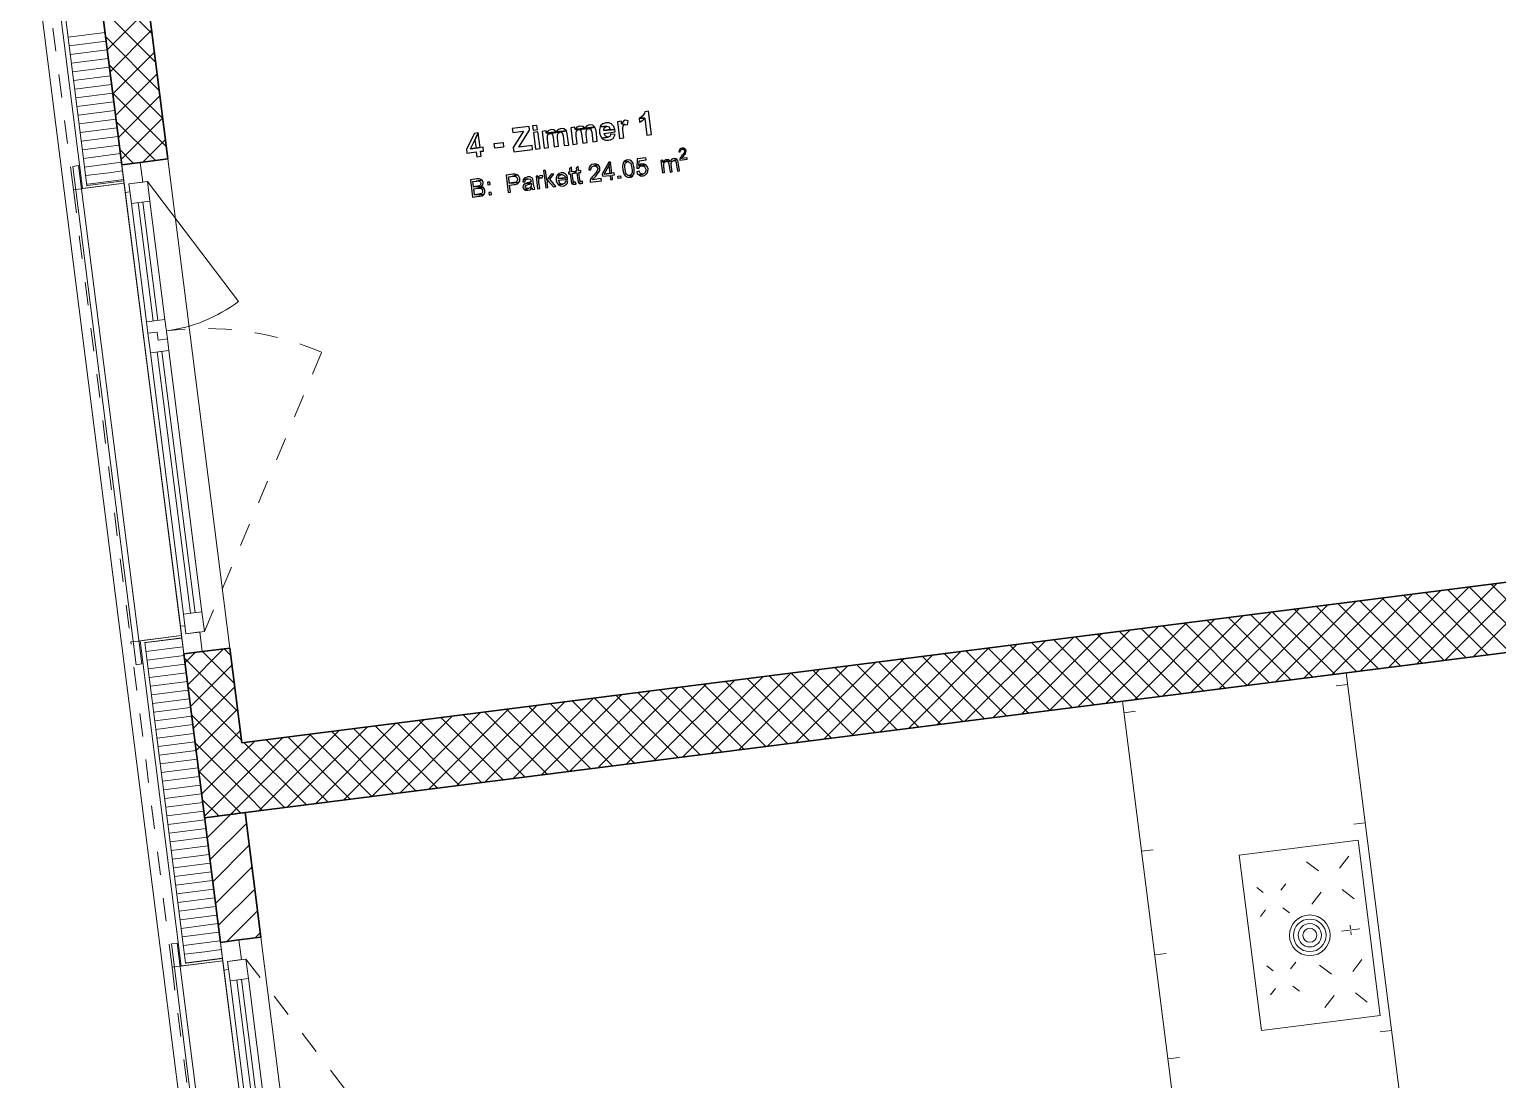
# Model space of a CAD drawing. Header units: metres. Extents: x 2713679.5 to 2713747.3, y 1226017.1 to 1226104.2.
# Drawn here: x 2713680.27 to 2713686.58, y 1226082.25 to 1226086.76 of the extents above; entities that cross this region are included whole.
import ezdxf

# ---------------------------------------------------------------- set-up
doc = ezdxf.new("R2010")
doc.units = ezdxf.units.M
doc.header["$MEASUREMENT"] = 0
doc.linetypes.add('Strich 2_1mm', pattern=[0.15, 0.1, -0.05])
doc.layers.add('plangrafiken', color=251, linetype='Continuous')
doc.layers.add('waende_stuetzen', color=250, linetype='Continuous')
doc.layers.add('texte', color=7, linetype='Continuous', true_color=0x000000)

msp = doc.modelspace()

# ---------------------------------------------------------------- linework, layer by layer
at = {"layer": 'plangrafiken', "color": 7, "linetype": 'Continuous', "lineweight": 13}
for p, q in [((2713680.4771, 1226086.1756), (2713680.4523, 1226086.1724)), ((2713680.4523, 1226086.1724), (2713680.7243, 1226084.0296)), ((2713680.7491, 1226084.0327), (2713680.4771, 1226086.1756)), ((2713680.7243, 1226084.0296), (2713680.7491, 1226084.0327)), ((2713685.9301, 1226083.9947), (2713684.9678, 1226083.8726)), ((2713686.2033, 1226081.842), (2713685.9301, 1226083.9947)), ((2713685.8868, 1226083.9388), (2713685.9364, 1226083.9451)), ((2713684.9678, 1226083.8726), (2713685.241, 1226081.7199)), ((2713684.9741, 1226083.823), (2713685.0237, 1226083.8293)), ((2713685.9623, 1226083.3436), (2713686.0119, 1226083.3499)), ((2713685.0496, 1226083.2278), (2713685.0992, 1226083.2341)), ((2713685.981, 1226083.2754), (2713685.4701, 1226083.2106)), ((2713686.0767, 1226082.5215), (2713685.981, 1226083.2754)), ((2713685.4701, 1226083.2106), (2713685.5658, 1226082.4566)), ((2713685.8104, 1226083.1428), (2713685.759, 1226083.1826)), ((2713685.9016, 1226083.1544), (2713685.9414, 1226083.2058)), ((2713685.5735, 1226083.05), (2713685.5452, 1226083.0719)), ((2713685.6482, 1226083.0595), (2713685.6701, 1226083.0877)), ((2713685.822, 1226083.0516), (2713685.7822, 1226083.0003)), ((2713685.9132, 1226083.0632), (2713685.9645, 1226083.0234)), ((2713685.583, 1226082.9752), (2713685.5611, 1226082.947)), ((2713685.6577, 1226082.9847), (2713685.686, 1226082.9628)), ((2713685.9469, 1226082.9092), (2713685.9488, 1226082.8943)), ((2713685.9092, 1226082.8832), (2713685.9889, 1226082.8934)), ((2713685.9521, 1226082.8675), (2713685.9503, 1226082.8824)), ((2713680.9014, 1226082.8324), (2713680.8766, 1226082.8292)), ((2713680.8766, 1226082.8292), (2713681.1485, 1226080.6864)), ((2713681.1733, 1226080.6896), (2713680.9014, 1226082.8324)), ((2713685.1063, 1226082.7814), (2713685.1559, 1226082.7876)), ((2713685.6163, 1226082.7127), (2713685.588, 1226082.7346)), ((2713685.691, 1226082.7222), (2713685.713, 1226082.7505)), ((2713685.8668, 1226082.6984), (2713685.8154, 1226082.7382)), ((2713685.958, 1226082.71), (2713685.9978, 1226082.7614)), ((2713685.6258, 1226082.638), (2713685.6039, 1226082.6097)), ((2713685.7005, 1226082.6474), (2713685.7288, 1226082.6255)), ((2713685.8784, 1226082.6072), (2713685.8386, 1226082.5558)), ((2713685.9696, 1226082.6188), (2713686.0209, 1226082.579)), ((2713685.5658, 1226082.4566), (2713686.0767, 1226082.5215)), ((2713686.0756, 1226082.4508), (2713686.1252, 1226082.4571)), ((2713685.1629, 1226082.3349), (2713685.2125, 1226082.3412))]:
    msp.add_line(p, q, dxfattribs=at)
for radius in [0.0875, 0.0701, 0.0501, 0.0301]:
    msp.add_circle((2713685.7734, 1226082.866), radius, dxfattribs=at)
at = {"layer": 'texte'}
for points in [[(2713682.9284, 1226086.4098), (2713682.9137, 1226086.4074), (2713682.9112, 1226086.4012), (2713682.9039, 1226086.3902), (2713682.899, 1226086.3853), (2713682.888, 1226086.3792), (2713682.9137, 1226086.3792), (2713682.9222, 1226086.307), (2713682.9418, 1226086.3095)], [(2713682.4157, 1226086.3437), (2713682.3423, 1226086.3352), (2713682.3447, 1226086.318), (2713682.3912, 1226086.3241), (2713682.3471, 1226086.2532), (2713682.3496, 1226086.2348), (2713682.4304, 1226086.2446), (2713682.4279, 1226086.2617), (2713682.3716, 1226086.2544), (2713682.4169, 1226086.3278)], [(2713682.4487, 1226086.3486), (2713682.4304, 1226086.3462), (2713682.4328, 1226086.3278), (2713682.4512, 1226086.3303)], [(2713682.4524, 1226086.3205), (2713682.434, 1226086.318), (2713682.4426, 1226086.2471), (2713682.4622, 1226086.2495)], [(2713682.4879, 1226086.3254), (2713682.4707, 1226086.3229), (2713682.4793, 1226086.2507), (2713682.4989, 1226086.2532), (2713682.494, 1226086.2887), (2713682.494, 1226086.2911), (2713682.494, 1226086.3033), (2713682.4977, 1226086.3107), (2713682.5062, 1226086.3144), (2713682.549, 1226086.3205), (2713682.576, 1226086.3254), (2713682.5319, 1226086.3205), (2713682.4891, 1226086.3156)], [(2713682.5099, 1226086.3303), (2713682.5099, 1226086.3303), (2713682.4977, 1226086.3254), (2713682.4891, 1226086.3156), (2713682.5319, 1226086.3205), (2713682.5221, 1226086.329)], [(2713682.549, 1226086.3205), (2713682.5062, 1226086.3144), (2713682.5111, 1226086.3131), (2713682.516, 1226086.3095), (2713682.516, 1226086.3095), (2713682.5185, 1226086.296), (2713682.5233, 1226086.2569), (2713682.5417, 1226086.2593), (2713682.538, 1226086.2936), (2713682.538, 1226086.296), (2713682.538, 1226086.3082), (2713682.5417, 1226086.3168)], [(2713682.5527, 1226086.3352), (2713682.5417, 1226086.3303), (2713682.5405, 1226086.3303), (2713682.5319, 1226086.3205), (2713682.576, 1226086.3254), (2713682.5662, 1226086.3339), (2713682.5649, 1226086.3339)], [(2713682.576, 1226086.3254), (2713682.549, 1226086.3205), (2713682.5576, 1226086.3168), (2713682.5576, 1226086.3168), (2713682.5613, 1226086.3033), (2713682.5662, 1226086.2617), (2713682.5857, 1226086.2642), (2713682.5796, 1226086.3107), (2713682.5796, 1226086.3131)], [(2713682.6114, 1226086.3413), (2713682.5943, 1226086.3388), (2713682.6029, 1226086.2666), (2713682.6225, 1226086.2691), (2713682.6176, 1226086.3046), (2713682.6176, 1226086.307), (2713682.6176, 1226086.3193), (2713682.6212, 1226086.3266), (2713682.6286, 1226086.3303), (2713682.6714, 1226086.3352), (2713682.6983, 1226086.3413), (2713682.6555, 1226086.3364), (2713682.6127, 1226086.3315)], [(2713682.6335, 1226086.3449), (2713682.6322, 1226086.3449), (2713682.6212, 1226086.3413), (2713682.6127, 1226086.3315), (2713682.6555, 1226086.3364), (2713682.6457, 1226086.3437)], [(2713682.6714, 1226086.3352), (2713682.6286, 1226086.3303), (2713682.6347, 1226086.329), (2713682.6384, 1226086.3254), (2713682.6384, 1226086.3254), (2713682.6408, 1226086.3119), (2713682.6457, 1226086.2728), (2713682.6653, 1226086.2752), (2713682.6604, 1226086.3095), (2713682.6604, 1226086.3119), (2713682.6604, 1226086.3241), (2713682.6653, 1226086.3327)], [(2713682.6751, 1226086.3511), (2713682.6641, 1226086.3462), (2713682.6641, 1226086.3462), (2713682.6555, 1226086.3364), (2713682.6983, 1226086.3413), (2713682.6898, 1226086.3498), (2713682.6885, 1226086.3498)], [(2713682.6983, 1226086.3413), (2713682.6714, 1226086.3352), (2713682.6812, 1226086.3327), (2713682.6812, 1226086.3315), (2713682.6849, 1226086.3193), (2713682.6898, 1226086.2777), (2713682.7081, 1226086.2801), (2713682.7032, 1226086.3266), (2713682.702, 1226086.329)], [(2713682.7203, 1226086.3425), (2713682.7179, 1226086.3315), (2713682.7179, 1226086.3168), (2713682.7179, 1226086.3168), (2713682.7216, 1226086.3033), (2713682.7277, 1226086.2936), (2713682.7558, 1226086.2985), (2713682.7436, 1226086.3021), (2713682.7424, 1226086.3033), (2713682.7375, 1226086.3144), (2713682.7852, 1226086.3205), (2713682.784, 1226086.3315), (2713682.7363, 1226086.3266), (2713682.7363, 1226086.3278), (2713682.7387, 1226086.3388), (2713682.7485, 1226086.3449)], [(2713682.746, 1226086.3596), (2713682.7448, 1226086.3596), (2713682.7326, 1226086.3547), (2713682.7228, 1226086.3462), (2713682.7203, 1226086.3425), (2713682.7485, 1226086.3449), (2713682.7595, 1226086.3425), (2713682.7595, 1226086.3413), (2713682.7644, 1226086.3303), (2713682.7363, 1226086.3266), (2713682.784, 1226086.3315), (2713682.7791, 1226086.3437), (2713682.7717, 1226086.3523), (2713682.7693, 1226086.3547), (2713682.7583, 1226086.3596)], [(2713682.8121, 1226086.367), (2713682.795, 1226086.3645), (2713682.8035, 1226086.2923), (2713682.8231, 1226086.2948), (2713682.8195, 1226086.3168), (2713682.8182, 1226086.3315), (2713682.8182, 1226086.3413), (2713682.8219, 1226086.3498), (2713682.828, 1226086.3523), (2713682.8133, 1226086.356)], [(2713682.828, 1226086.3706), (2713682.8207, 1226086.367), (2713682.8133, 1226086.356), (2713682.828, 1226086.3523), (2713682.8378, 1226086.3511), (2713682.8415, 1226086.3682), (2713682.8415, 1226086.3682)], [(2713682.888, 1226086.3792), (2713682.8904, 1226086.3621), (2713682.8929, 1226086.3633), (2713682.9039, 1226086.3706), (2713682.9137, 1226086.3792)], [(2713682.1966, 1226086.3168), (2713682.1807, 1226086.3144), (2713682.1453, 1226086.2458), (2713682.1477, 1226086.2299), (2713682.1881, 1226086.2348), (2713682.1905, 1226086.214), (2713682.2089, 1226086.2165), (2713682.2064, 1226086.2373), (2713682.2187, 1226086.2385), (2713682.2174, 1226086.2556), (2713682.2052, 1226086.2532), (2713682.1636, 1226086.2483), (2713682.182, 1226086.285)], [(2713682.1966, 1226086.3168), (2713682.182, 1226086.285), (2713682.1869, 1226086.2507), (2713682.1636, 1226086.2483), (2713682.2052, 1226086.2532)], [(2713682.2676, 1226086.2507), (2713682.2652, 1226086.2703), (2713682.3031, 1226086.2752), (2713682.3055, 1226086.2556), (2713682.2676, 1226086.2507)], [(2713682.7656, 1226086.3107), (2713682.7632, 1226086.3021), (2713682.7558, 1226086.2985), (2713682.7277, 1226086.2936), (2713682.7326, 1226086.2899), (2713682.7436, 1226086.285), (2713682.7571, 1226086.285), (2713682.7656, 1226086.2862), (2713682.7766, 1226086.2923), (2713682.7803, 1226086.2985), (2713682.7852, 1226086.3095)], [(2713682.8243, 1226086.1944), (2713682.8219, 1226086.1908), (2713682.8182, 1226086.181), (2713682.8182, 1226086.1798), (2713682.817, 1226086.1712), (2713682.8182, 1226086.159), (2713682.8182, 1226086.1565), (2713682.8207, 1226086.1455), (2713682.8243, 1226086.1369), (2713682.8292, 1226086.1308), (2713682.8292, 1226086.1296), (2713682.8378, 1226086.1259), (2713682.8476, 1226086.1247), (2713682.8525, 1226086.1259), (2713682.8598, 1226086.1308), (2713682.8464, 1226086.132), (2713682.8427, 1226086.132), (2713682.8354, 1226086.1369), (2713682.8329, 1226086.1394), (2713682.8292, 1226086.148), (2713682.828, 1226086.1602), (2713682.8268, 1226086.1688), (2713682.8268, 1226086.1798), (2713682.8292, 1226086.1859), (2713682.8305, 1226086.1883), (2713682.839, 1226086.1932)], [(2713682.8378, 1226086.2006), (2713682.8329, 1226086.1993), (2713682.8243, 1226086.1944), (2713682.839, 1226086.1932), (2713682.8415, 1226086.1932), (2713682.85, 1226086.1883), (2713682.8525, 1226086.1859), (2713682.8549, 1226086.1773), (2713682.8574, 1226086.1651), (2713682.8586, 1226086.1565), (2713682.8586, 1226086.1467), (2713682.8562, 1226086.1394), (2713682.8537, 1226086.1369), (2713682.8464, 1226086.132), (2713682.8598, 1226086.1308), (2713682.8635, 1226086.1345), (2713682.8672, 1226086.1443), (2713682.8672, 1226086.1455), (2713682.8672, 1226086.1541), (2713682.8672, 1226086.1663), (2713682.8647, 1226086.1749), (2713682.8623, 1226086.1834), (2713682.8623, 1226086.1859), (2713682.8574, 1226086.1932), (2713682.8562, 1226086.1944), (2713682.8488, 1226086.1993), (2713682.8476, 1226086.1993)], [(2713682.9173, 1226086.2091), (2713682.8806, 1226086.2042), (2713682.8782, 1226086.1651), (2713682.8868, 1226086.1651), (2713682.8916, 1226086.1712), (2713682.899, 1226086.1749), (2713682.9173, 1226086.1785), (2713682.8868, 1226086.1761), (2713682.8892, 1226086.1969), (2713682.9186, 1226086.2006)], [(2713682.9908, 1226086.1993), (2713682.9822, 1226086.1981), (2713682.9883, 1226086.1443), (2713682.9981, 1226086.1455), (2713682.9944, 1226086.1736), (2713682.9944, 1226086.1749), (2713682.9944, 1226086.1847), (2713682.9981, 1226086.1908), (2713682.9908, 1226086.1908)], [(2713683.0067, 1226086.2018), (2713683.0067, 1226086.2018), (2713682.9969, 1226086.1981), (2713682.9908, 1226086.1908), (2713682.9981, 1226086.1908), (2713683.0054, 1226086.1944), (2713683.0165, 1226086.2006), (2713683.0165, 1226086.2006)], [(2713683.0165, 1226086.2006), (2713683.0054, 1226086.1944), (2713683.0128, 1226086.192), (2713683.0226, 1226086.1944)], [(2713683.0385, 1226086.2067), (2713683.0373, 1226086.2067), (2713683.0287, 1226086.203), (2713683.0226, 1226086.1944), (2713683.0128, 1226086.192), (2713683.0165, 1226086.1834), (2713683.0213, 1226086.148), (2713683.0299, 1226086.1492), (2713683.0262, 1226086.181), (2713683.0262, 1226086.1847), (2713683.0287, 1226086.1932), (2713683.0287, 1226086.1932), (2713683.0373, 1226086.1981), (2713683.0507, 1226086.203), (2713683.0483, 1226086.2055)], [(2713683.0507, 1226086.203), (2713683.0373, 1226086.1981), (2713683.0434, 1226086.1969), (2713683.047, 1226086.1932), (2713683.0483, 1226086.1859), (2713683.0532, 1226086.1516), (2713683.0617, 1226086.1528), (2713683.0568, 1226086.1908), (2713683.0556, 1226086.1957)], [(2713683.074, 1226086.2507), (2713683.0678, 1226086.2495), (2713683.0629, 1226086.2458), (2713683.0605, 1226086.2409), (2713683.0593, 1226086.2348), (2713683.0654, 1226086.2348), (2713683.0654, 1226086.2361), (2713683.0678, 1226086.2422), (2713683.0678, 1226086.2434), (2713683.074, 1226086.2458), (2713683.085, 1226086.2483), (2713683.0801, 1226086.2507)], [(2713683.085, 1226086.2483), (2713683.074, 1226086.2458), (2713683.0752, 1226086.2458), (2713683.0813, 1226086.2446), (2713683.0813, 1226086.2446), (2713683.085, 1226086.2385), (2713683.085, 1226086.2373), (2713683.0825, 1226086.2312), (2713683.0825, 1226086.2299), (2713683.0789, 1226086.225), (2713683.0727, 1226086.2189), (2713683.0703, 1226086.2152), (2713683.0666, 1226086.2104), (2713683.0654, 1226086.2104), (2713683.0629, 1226086.2042), (2713683.0629, 1226086.1993), (2713683.0948, 1226086.203), (2713683.0948, 1226086.2091), (2713683.0703, 1226086.2067), (2713683.0727, 1226086.2104), (2713683.074, 1226086.2116), (2713683.0789, 1226086.2165), (2713683.0837, 1226086.2226), (2713683.0874, 1226086.2263), (2713683.0874, 1226086.2275), (2713683.0899, 1226086.2336), (2713683.0911, 1226086.2397), (2713683.0899, 1226086.2434)], [(2713682.3447, 1226086.1382), (2713682.3166, 1226086.1345), (2713682.3251, 1226086.0599), (2713682.3349, 1226086.0611), (2713682.3312, 1226086.0917), (2713682.3508, 1226086.0941), (2713682.3557, 1226086.0941), (2713682.3655, 1226086.0978), (2713682.3716, 1226086.1027), (2713682.33, 1226086.1002), (2713682.3276, 1226086.1272), (2713682.3459, 1226086.1296), (2713682.3655, 1226086.1357), (2713682.3655, 1226086.1357), (2713682.3557, 1226086.1382), (2713682.3545, 1226086.1382)], [(2713682.3655, 1226086.1357), (2713682.3459, 1226086.1296), (2713682.3557, 1226086.1296), (2713682.3618, 1226086.1259), (2713682.3655, 1226086.1186), (2713682.3655, 1226086.1161), (2713682.3631, 1226086.1076), (2713682.3594, 1226086.1051), (2713682.3496, 1226086.1027), (2713682.33, 1226086.1002), (2713682.3716, 1226086.1027), (2713682.3753, 1226086.11), (2713682.3753, 1226086.1198), (2713682.3753, 1226086.121), (2713682.3716, 1226086.1296)], [(2713682.4524, 1226086.1308), (2713682.445, 1226086.1296), (2713682.4512, 1226086.0758), (2713682.4609, 1226086.077), (2713682.4573, 1226086.1051), (2713682.4573, 1226086.1063), (2713682.4573, 1226086.1161), (2713682.4597, 1226086.121), (2713682.4646, 1226086.1235), (2713682.4536, 1226086.1223)], [(2713682.4646, 1226086.1333), (2713682.4585, 1226086.1308), (2713682.4536, 1226086.1223), (2713682.4646, 1226086.1235), (2713682.472, 1226086.1235), (2713682.4744, 1226086.132), (2713682.4744, 1226086.132)], [(2713682.4854, 1226086.1553), (2713682.4768, 1226086.1541), (2713682.4866, 1226086.0807), (2713682.4952, 1226086.0819), (2713682.4928, 1226086.1027), (2713682.4977, 1226086.11), (2713682.4915, 1226086.1137)], [(2713682.5221, 1226086.1394), (2713682.5099, 1226086.1382), (2713682.4915, 1226086.1137), (2713682.4977, 1226086.11), (2713682.5197, 1226086.0843), (2713682.5307, 1226086.0855), (2713682.5038, 1226086.1174)], [(2713682.5356, 1226086.1345), (2713682.5344, 1226086.132), (2713682.5319, 1226086.1235), (2713682.5319, 1226086.1125), (2713682.5319, 1226086.11), (2713682.5356, 1226086.1002), (2713682.5417, 1226086.0929), (2713682.5601, 1226086.0966), (2713682.5564, 1226086.0953), (2713682.5478, 1226086.099), (2713682.5454, 1226086.1027), (2713682.5417, 1226086.1125), (2713682.5821, 1226086.1174), (2713682.5809, 1226086.1198), (2713682.5809, 1226086.1235), (2713682.5405, 1226086.1198), (2713682.5405, 1226086.1235), (2713682.5441, 1226086.132), (2713682.5454, 1226086.1333), (2713682.5539, 1226086.1369)], [(2713682.5527, 1226086.1443), (2713682.5527, 1226086.1443), (2713682.5429, 1226086.1418), (2713682.5356, 1226086.1345), (2713682.5539, 1226086.1369), (2713682.5576, 1226086.1369), (2713682.5662, 1226086.1333), (2713682.5674, 1226086.1333), (2713682.5711, 1226086.1235), (2713682.5405, 1226086.1198), (2713682.5809, 1226086.1235), (2713682.5772, 1226086.1333), (2713682.5723, 1226086.1394), (2713682.5711, 1226086.1394), (2713682.5625, 1226086.1443)], [(2713682.598, 1226086.1688), (2713682.5894, 1226086.1614), (2713682.5906, 1226086.148), (2713682.5845, 1226086.148), (2713682.5845, 1226086.1406), (2713682.5919, 1226086.1406), (2713682.5955, 1226086.11), (2713682.5955, 1226086.1088), (2713682.598, 1226086.099), (2713682.6102, 1226086.1039), (2713682.6078, 1226086.1039), (2713682.6053, 1226086.1063), (2713682.6041, 1226086.1112), (2713682.6004, 1226086.1418), (2713682.6102, 1226086.1431), (2713682.609, 1226086.1504), (2713682.5992, 1226086.1492)], [(2713682.6261, 1226086.1724), (2713682.6176, 1226086.1651), (2713682.62, 1226086.1516), (2713682.6127, 1226086.1516), (2713682.6139, 1226086.1443), (2713682.62, 1226086.1443), (2713682.6249, 1226086.1137), (2713682.6249, 1226086.1125), (2713682.6274, 1226086.1027), (2713682.6396, 1226086.1076), (2713682.6359, 1226086.1076), (2713682.6347, 1226086.11), (2713682.6335, 1226086.1149), (2713682.6298, 1226086.1455), (2713682.6384, 1226086.1467), (2713682.6384, 1226086.1541), (2713682.6286, 1226086.1528)], [(2713682.6934, 1226086.1822), (2713682.6849, 1226086.1798), (2713682.6775, 1226086.1749), (2713682.6738, 1226086.1675), (2713682.6726, 1226086.1577), (2713682.6812, 1226086.1577), (2713682.6812, 1226086.1602), (2713682.6849, 1226086.17), (2713682.6861, 1226086.1712), (2713682.6946, 1226086.1749), (2713682.7118, 1226086.1785), (2713682.7044, 1226086.1822)], [(2713682.7118, 1226086.1785), (2713682.6946, 1226086.1749), (2713682.6959, 1226086.1749), (2713682.7057, 1226086.1724), (2713682.7057, 1226086.1724), (2713682.7106, 1226086.1639), (2713682.7106, 1226086.1614), (2713682.7069, 1226086.1516), (2713682.7069, 1226086.1504), (2713682.7008, 1226086.1431), (2713682.6934, 1226086.1345), (2713682.6885, 1226086.1284), (2713682.6824, 1226086.121), (2713682.6812, 1226086.1198), (2713682.6775, 1226086.1112), (2713682.6775, 1226086.1039), (2713682.7265, 1226086.11), (2713682.7252, 1226086.1198), (2713682.6885, 1226086.1149), (2713682.6922, 1226086.1198), (2713682.6934, 1226086.1223), (2713682.702, 1226086.1308), (2713682.7081, 1226086.1394), (2713682.7142, 1226086.1455), (2713682.7142, 1226086.1467), (2713682.7191, 1226086.1553), (2713682.7191, 1226086.1651), (2713682.7179, 1226086.1712)], [(2713682.7656, 1226086.1908), (2713682.7583, 1226086.1908), (2713682.7301, 1226086.1382), (2713682.7314, 1226086.1296), (2713682.7632, 1226086.1333), (2713682.7656, 1226086.1161), (2713682.7742, 1226086.1161), (2713682.773, 1226086.1345), (2713682.7827, 1226086.1357), (2713682.7815, 1226086.1443), (2713682.7717, 1226086.1431), (2713682.7387, 1226086.1394), (2713682.7583, 1226086.1749)], [(2713682.7656, 1226086.1908), (2713682.7583, 1226086.1749), (2713682.7619, 1226086.1418), (2713682.7387, 1226086.1394), (2713682.7717, 1226086.1431)], [(2713682.7987, 1226086.1198), (2713682.7974, 1226086.1308), (2713682.8084, 1226086.132), (2713682.8097, 1226086.121), (2713682.7987, 1226086.1198)], [(2713682.888, 1226086.1516), (2713682.8782, 1226086.1492), (2713682.8806, 1226086.1418), (2713682.888, 1226086.1357), (2713682.9039, 1226086.1394), (2713682.9027, 1226086.1394), (2713682.8941, 1226086.1418), (2713682.8929, 1226086.1431)], [(2713682.9002, 1226086.1834), (2713682.8953, 1226086.1822), (2713682.8868, 1226086.1761), (2713682.9173, 1226086.1785), (2713682.91, 1226086.1822)], [(2713682.9173, 1226086.1785), (2713682.899, 1226086.1749), (2713682.9027, 1226086.1749), (2713682.9112, 1226086.1712), (2713682.9137, 1226086.1688), (2713682.9173, 1226086.1602), (2713682.9173, 1226086.1541), (2713682.9149, 1226086.1455), (2713682.9124, 1226086.1431), (2713682.9039, 1226086.1394), (2713682.888, 1226086.1357), (2713682.8941, 1226086.132), (2713682.9051, 1226086.132), (2713682.9076, 1226086.132), (2713682.9173, 1226086.1369), (2713682.9235, 1226086.1431), (2713682.9259, 1226086.1516), (2713682.9271, 1226086.1614), (2713682.9235, 1226086.1712)], [(2713682.1905, 1226086.1186), (2713682.1624, 1226086.1149), (2713682.1722, 1226086.0403), (2713682.2003, 1226086.0439), (2713682.2028, 1226086.0439), (2713682.2126, 1226086.0464), (2713682.2199, 1226086.0513), (2713682.1807, 1226086.0501), (2713682.1771, 1226086.0758), (2713682.1942, 1226086.0782), (2713682.2187, 1226086.0819), (2713682.2089, 1226086.0855), (2713682.2101, 1226086.0855), (2713682.1758, 1226086.0843), (2713682.1734, 1226086.1076), (2713682.1881, 1226086.1088), (2713682.2126, 1226086.1125), (2713682.204, 1226086.1174), (2713682.2003, 1226086.1186)], [(2713682.2126, 1226086.1125), (2713682.1881, 1226086.1088), (2713682.1905, 1226086.1088), (2713682.2003, 1226086.11), (2713682.2052, 1226086.1063), (2713682.2077, 1226086.1002), (2713682.2064, 1226086.0929), (2713682.2015, 1226086.0892), (2713682.193, 1226086.0868), (2713682.1758, 1226086.0843), (2713682.2101, 1226086.0855), (2713682.2162, 1226086.0929), (2713682.2174, 1226086.1027), (2713682.2174, 1226086.1027), (2713682.2138, 1226086.1125)], [(2713682.2187, 1226086.0819), (2713682.1942, 1226086.0782), (2713682.1966, 1226086.0782), (2713682.2052, 1226086.0782), (2713682.2126, 1226086.0745), (2713682.215, 1226086.0672), (2713682.215, 1226086.0611), (2713682.2113, 1226086.0562), (2713682.2064, 1226086.0537), (2713682.1991, 1226086.0525), (2713682.1807, 1226086.0501), (2713682.2199, 1226086.0513), (2713682.2248, 1226086.0586), (2713682.2248, 1226086.0599), (2713682.2248, 1226086.0696), (2713682.2248, 1226086.0721), (2713682.2199, 1226086.0794)], [(2713682.2468, 1226086.1051), (2713682.2358, 1226086.1039), (2713682.237, 1226086.0929), (2713682.248, 1226086.0941)], [(2713682.39, 1226086.1161), (2713682.39, 1226086.1161), (2713682.3875, 1226086.1063), (2713682.3961, 1226086.1063), (2713682.3998, 1226086.1149), (2713682.3998, 1226086.1149), (2713682.4096, 1226086.1186)], [(2713682.3998, 1226086.099), (2713682.3936, 1226086.0953), (2713682.39, 1226086.0904), (2713682.3888, 1226086.0819), (2713682.39, 1226086.0794), (2713682.3949, 1226086.0721), (2713682.4108, 1226086.077), (2713682.4022, 1226086.0782), (2713682.3985, 1226086.0843), (2713682.3998, 1226086.088), (2713682.4022, 1226086.0917), (2713682.4108, 1226086.0941), (2713682.4169, 1226086.0966), (2713682.4242, 1226086.1002)], [(2713682.4096, 1226086.1272), (2713682.4071, 1226086.1259), (2713682.3973, 1226086.1235), (2713682.3973, 1226086.1235), (2713682.39, 1226086.1161), (2713682.4096, 1226086.1186), (2713682.4108, 1226086.1186), (2713682.4206, 1226086.1174), (2713682.423, 1226086.11), (2713682.4242, 1226086.1076), (2713682.4193, 1226086.1051), (2713682.4083, 1226086.1015), (2713682.3998, 1226086.099), (2713682.4242, 1226086.1002), (2713682.4255, 1226086.0966), (2713682.4242, 1226086.0868), (2713682.4193, 1226086.0807), (2713682.4279, 1226086.0794), (2713682.4304, 1226086.0733), (2713682.4401, 1226086.0745), (2713682.4377, 1226086.0807), (2713682.4365, 1226086.0843), (2713682.434, 1226086.0966), (2713682.4328, 1226086.1088), (2713682.4316, 1226086.1174), (2713682.4279, 1226086.1235), (2713682.4206, 1226086.1259), (2713682.4193, 1226086.1272)], [(2713682.4193, 1226086.0807), (2713682.4108, 1226086.077), (2713682.3949, 1226086.0721), (2713682.3985, 1226086.0696), (2713682.4096, 1226086.0696), (2713682.4096, 1226086.0696), (2713682.4193, 1226086.0721), (2713682.4206, 1226086.0733), (2713682.4279, 1226086.0794)], [(2713682.5723, 1226086.1088), (2713682.5723, 1226086.1088), (2713682.5686, 1226086.1002), (2713682.5601, 1226086.0966), (2713682.5417, 1226086.0929), (2713682.5417, 1226086.0929), (2713682.5503, 1226086.0892), (2713682.5613, 1226086.088), (2713682.5674, 1226086.0904), (2713682.576, 1226086.0953), (2713682.5796, 1226086.099), (2713682.5821, 1226086.1088)], [(2713682.6151, 1226086.1051), (2713682.6102, 1226086.1039), (2713682.598, 1226086.099), (2713682.6029, 1226086.0953), (2713682.6102, 1226086.0953), (2713682.6176, 1226086.0966)], [(2713682.6433, 1226086.1088), (2713682.6396, 1226086.1076), (2713682.6274, 1226086.1027), (2713682.631, 1226086.099), (2713682.6396, 1226086.099), (2713682.6457, 1226086.1002)], [(2713682.2517, 1226086.0611), (2713682.2419, 1226086.0599), (2713682.2431, 1226086.0488), (2713682.2529, 1226086.0513)]]:
    msp.add_lwpolyline(points, close=True, dxfattribs=at)
at = {"layer": 'waende_stuetzen', "color": 7, "linetype": 'Continuous', "lineweight": 18}
for p, q in [((2713680.3436, 1226087.2674), (2713680.4947, 1226086.077)), ((2713680.3634, 1226087.27), (2713680.5044, 1226086.1589)), ((2713681.0874, 1226082.8358), (2713680.5222, 1226087.2901)), ((2713680.5044, 1226086.1589), (2713680.5132, 1226086.0894)), ((2713680.6732, 1226086.0996), (2713680.6632, 1226086.179)), ((2713680.672, 1226086.1096), (2713680.6632, 1226086.179)), ((2713680.455, 1226086.0719), (2713680.4748, 1226086.0745)), ((2713680.4748, 1226086.0745), (2713680.6732, 1226086.0996)), ((2713680.4947, 1226086.077), (2713680.5145, 1226086.0795)), ((2713680.5157, 1226086.0897), (2713680.5132, 1226086.0894)), ((2713680.5145, 1226086.0795), (2713680.6732, 1226086.0996)), ((2713680.5157, 1226086.0897), (2713680.672, 1226086.1096)), ((2713680.6732, 1226086.0996), (2713680.672, 1226086.1096)), ((2713680.7017, 1226084.1275), (2713680.7216, 1226084.1301)), ((2713680.7216, 1226084.1301), (2713680.92, 1226084.1552)), ((2713680.7414, 1226084.1326), (2713680.7613, 1226084.1351)), ((2713680.7414, 1226084.1326), (2713680.9189, 1226082.7338)), ((2713680.92, 1226084.1552), (2713680.7613, 1226084.1351)), ((2713680.765, 1226084.1255), (2713680.7625, 1226084.1252)), ((2713680.7625, 1226084.1252), (2713680.7713, 1226084.0557)), ((2713680.9212, 1226084.1453), (2713680.765, 1226084.1255)), ((2713680.92, 1226084.1552), (2713680.9301, 1226084.0759)), ((2713680.92, 1226084.1552), (2713680.9212, 1226084.1453)), ((2713680.9212, 1226084.1453), (2713680.9301, 1226084.0759)), ((2713680.7713, 1226084.0557), (2713680.9287, 1226082.8157)), ((2713681.4727, 1226079.8002), (2713680.9301, 1226084.0759)), ((2713680.9287, 1226082.8157), (2713680.9375, 1226082.7462)), ((2713681.0975, 1226082.7565), (2713681.0874, 1226082.8358)), ((2713681.0962, 1226082.7664), (2713681.0874, 1226082.8358)), ((2713680.8793, 1226082.7288), (2713680.8991, 1226082.7313)), ((2713680.8991, 1226082.7313), (2713681.0975, 1226082.7565)), ((2713680.9189, 1226082.7338), (2713680.9388, 1226082.7363)), ((2713680.94, 1226082.7466), (2713680.9375, 1226082.7462)), ((2713680.9388, 1226082.7363), (2713681.0975, 1226082.7565)), ((2713680.94, 1226082.7466), (2713681.0962, 1226082.7664)), ((2713681.0975, 1226082.7565), (2713681.0962, 1226082.7664))]:
    msp.add_line(p, q, dxfattribs=at)
at = {"layer": 'waende_stuetzen', "color": 7, "linetype": 'Continuous', "lineweight": 35}
for p, q in [((2713680.6632, 1226086.179), (2713680.5222, 1226087.2901)), ((2713680.8616, 1226086.2042), (2713680.7734, 1226086.8986)), ((2713680.7425, 1226086.1891), (2713680.8616, 1226086.2042)), ((2713680.6632, 1226086.179), (2713680.7425, 1226086.1891)), ((2713689.6472, 1226084.7689), (2713681.1801, 1226083.6943)), ((2713681.2179, 1226083.3967), (2713689.6849, 1226084.4712)), ((2713680.9301, 1226084.0759), (2713681.0094, 1226084.0859)), ((2713681.0874, 1226082.8358), (2713680.9301, 1226084.0759)), ((2713681.0094, 1226084.0859), (2713681.1285, 1226084.1011)), ((2713681.1801, 1226083.6943), (2713681.1285, 1226084.1011)), ((2713681.0194, 1226083.3715), (2713681.2179, 1226083.3967)), ((2713681.0194, 1226083.3715), (2713681.1931, 1226083.3936)), ((2713681.261, 1226082.8579), (2713681.1931, 1226083.3936)), ((2713681.0874, 1226082.8358), (2713681.1668, 1226082.8459)), ((2713681.1668, 1226082.8459), (2713681.261, 1226082.8579))]:
    msp.add_line(p, q, dxfattribs=at)
at = {"layer": 'waende_stuetzen', "color": 7, "linetype": 'Continuous', "lineweight": 13}
for p, q in [((2713680.6732, 1226086.0996), (2713680.5234, 1226087.2802)), ((2713680.4153, 1226086.0669), (2713680.2655, 1226087.2474)), ((2713681.1285, 1226084.1011), (2713680.8616, 1226086.2042)), ((2713680.6632, 1226086.179), (2713680.6783, 1226086.06)), ((2713680.7532, 1226086.1048), (2713680.7425, 1226086.1891)), ((2713680.4153, 1226086.0669), (2713680.6621, 1226084.1225)), ((2713680.6732, 1226086.0996), (2713680.92, 1226084.1552)), ((2713680.7731, 1226086.1073), (2713680.6937, 1226086.0972)), ((2713680.6937, 1226086.0972), (2713680.7532, 1226086.1048)), ((2713680.6981, 1226086.0625), (2713680.6937, 1226086.0972)), ((2713680.6937, 1226086.0972), (2713680.7044, 1226086.0129)), ((2713680.7838, 1226086.023), (2713680.7731, 1226086.1073)), ((2713680.7731, 1226086.1073), (2713681.1648, 1226085.5917)), ((2713680.6783, 1226086.06), (2713680.6981, 1226086.0625)), ((2713680.6783, 1226086.06), (2713680.915, 1226084.1949)), ((2713680.7044, 1226086.0129), (2713680.7838, 1226086.023)), ((2713680.7044, 1226086.0129), (2713680.7689, 1226085.5045)), ((2713680.7342, 1226086.0167), (2713680.7987, 1226085.5082)), ((2713680.8185, 1226085.5108), (2713680.754, 1226086.0192)), ((2713680.8483, 1226085.5145), (2713680.7838, 1226086.023)), ((2713680.8483, 1226085.5145), (2713680.7689, 1226085.5045)), ((2713680.7689, 1226085.5045), (2713680.7752, 1226085.4549)), ((2713680.859, 1226085.4302), (2713680.8483, 1226085.5145)), ((2713680.7752, 1226085.4549), (2713680.8149, 1226085.4599)), ((2713680.7752, 1226085.4549), (2713680.7859, 1226085.3705)), ((2713680.8193, 1226085.4252), (2713680.8149, 1226085.4599)), ((2713680.7859, 1226085.3705), (2713680.8653, 1226085.3806)), ((2713680.8157, 1226085.3743), (2713680.9583, 1226084.2508)), ((2713680.859, 1226085.4302), (2713680.8193, 1226085.4252)), ((2713680.9781, 1226084.2533), (2713680.8355, 1226085.3768)), ((2713680.8653, 1226085.3806), (2713680.859, 1226085.4302)), ((2713681.0079, 1226084.2571), (2713680.8653, 1226085.3806)), ((2713680.7859, 1226085.3705), (2713680.9285, 1226084.247)), ((2713681.0079, 1226084.2571), (2713680.9285, 1226084.247)), ((2713680.9285, 1226084.247), (2713680.9392, 1226084.1627)), ((2713681.0186, 1226084.1728), (2713681.0079, 1226084.2571)), ((2713680.9348, 1226084.1974), (2713680.915, 1226084.1949)), ((2713680.915, 1226084.1949), (2713680.9301, 1226084.0759)), ((2713680.9392, 1226084.1627), (2713680.9348, 1226084.1974)), ((2713680.9392, 1226084.1627), (2713681.0186, 1226084.1728)), ((2713680.8396, 1226082.7237), (2713680.6621, 1226084.1225)), ((2713681.0975, 1226082.7565), (2713680.92, 1226084.1552)), ((2713680.9987, 1226084.1703), (2713680.9392, 1226084.1627)), ((2713681.0094, 1226084.0859), (2713680.9987, 1226084.1703)), ((2713681.1668, 1226082.8459), (2713681.1775, 1226082.7616)), ((2713681.261, 1226082.8579), (2713681.5279, 1226080.7547)), ((2713681.1025, 1226082.7168), (2713681.0874, 1226082.8358)), ((2713680.8396, 1226082.7237), (2713681.0863, 1226080.7793)), ((2713681.0975, 1226082.7565), (2713681.3443, 1226080.8121)), ((2713681.1224, 1226082.7193), (2713681.1025, 1226082.7168)), ((2713681.118, 1226082.754), (2713681.1973, 1226082.7641)), ((2713681.1775, 1226082.7616), (2713681.118, 1226082.754)), ((2713681.118, 1226082.754), (2713681.1224, 1226082.7193)), ((2713681.1287, 1226082.6697), (2713681.118, 1226082.754)), ((2713681.1973, 1226082.7641), (2713681.208, 1226082.6798)), ((2713681.3392, 1226080.8517), (2713681.1025, 1226082.7168)), ((2713681.208, 1226082.6798), (2713681.1287, 1226082.6697)), ((2713681.2713, 1226081.5462), (2713681.1287, 1226082.6697)), ((2713681.301, 1226081.55), (2713681.1584, 1226082.6735)), ((2713681.1783, 1226082.676), (2713681.3209, 1226081.5525)), ((2713681.208, 1226082.6798), (2713681.3506, 1226081.5563))]:
    msp.add_line(p, q, dxfattribs=at)
at = {"layer": 'waende_stuetzen', "color": 7, "linetype": 'Strich 2_1mm', "lineweight": 13}
for p, q in [((2713680.455, 1226086.0719), (2713680.3052, 1226087.2525)), ((2713680.455, 1226086.0719), (2713680.7017, 1226084.1275)), ((2713681.0186, 1226084.1728), (2713681.5226, 1226085.3738)), ((2713680.8793, 1226082.7288), (2713680.7017, 1226084.1275)), ((2713680.8792, 1226082.729), (2713681.126, 1226080.7844)), ((2713681.1973, 1226082.7641), (2713681.9854, 1226081.7271))]:
    msp.add_line(p, q, dxfattribs=at)
at = {"layer": 'waende_stuetzen', "color": 18, "linetype": 'Continuous', "lineweight": 0, "true_color": 0x000000}
for p, q in [((2713680.8087, 1226086.6208), (2713680.5778, 1226086.8517)), ((2713680.6004, 1226086.6732), (2713680.7793, 1226086.8521)), ((2713680.7933, 1226086.7423), (2713680.6523, 1226086.8832)), ((2713680.4322, 1226086.7277), (2713680.591, 1226086.7479)), ((2713680.437, 1226086.6905), (2713680.5957, 1226086.7107)), ((2713680.8241, 1226086.4993), (2713680.5932, 1226086.7302)), ((2713680.6124, 1226086.5791), (2713680.7913, 1226086.758)), ((2713680.4417, 1226086.6533), (2713680.6004, 1226086.6735)), ((2713680.4464, 1226086.6161), (2713680.6051, 1226086.6363)), ((2713680.6243, 1226086.485), (2713680.8032, 1226086.6639)), ((2713680.4511, 1226086.5789), (2713680.6099, 1226086.5991)), ((2713680.8395, 1226086.3778), (2713680.6086, 1226086.6087)), ((2713680.4558, 1226086.5417), (2713680.6146, 1226086.5619)), ((2713680.4606, 1226086.5045), (2713680.6193, 1226086.5247)), ((2713680.6363, 1226086.3909), (2713680.8152, 1226086.5698)), ((2713680.4653, 1226086.4673), (2713680.624, 1226086.4875)), ((2713680.47, 1226086.4301), (2713680.6287, 1226086.4503)), ((2713680.8549, 1226086.2563), (2713680.624, 1226086.4873)), ((2713680.6482, 1226086.2968), (2713680.8271, 1226086.4757)), ((2713680.4747, 1226086.3929), (2713680.6335, 1226086.4131)), ((2713680.6602, 1226086.2026), (2713680.8391, 1226086.3815)), ((2713680.4794, 1226086.3557), (2713680.6382, 1226086.3759)), ((2713680.4842, 1226086.3185), (2713680.6429, 1226086.3387)), ((2713680.8079, 1226086.1974), (2713680.6395, 1226086.3658)), ((2713680.4889, 1226086.2813), (2713680.6476, 1226086.3015)), ((2713680.4936, 1226086.2441), (2713680.6523, 1226086.2643)), ((2713680.7541, 1226086.1906), (2713680.851, 1226086.2874)), ((2713680.4983, 1226086.2069), (2713680.6571, 1226086.2271)), ((2713680.7137, 1226086.1854), (2713680.6549, 1226086.2443)), ((2713680.5031, 1226086.1697), (2713680.6618, 1226086.1899)), ((2713680.5078, 1226086.1325), (2713680.6072, 1226086.1451)), ((2713680.6072, 1226086.1451), (2713680.6665, 1226086.1527)), ((2713680.5125, 1226086.0953), (2713680.5282, 1226086.0973)), ((2713680.5282, 1226086.0973), (2713680.6712, 1226086.1155)), ((2713686.1121, 1226084.0178), (2713686.4585, 1226084.3642)), ((2713686.2336, 1226084.0332), (2713686.5799, 1226084.3796)), ((2713686.3551, 1226084.0487), (2713686.7014, 1226084.395)), ((2713686.7277, 1226084.0959), (2713686.4593, 1226084.3643)), ((2713686.4765, 1226084.0641), (2713686.8229, 1226084.4104)), ((2713686.8218, 1226084.1079), (2713686.5534, 1226084.3762)), ((2713685.6262, 1226083.9562), (2713685.9725, 1226084.3025)), ((2713685.7476, 1226083.9716), (2713686.094, 1226084.3179)), ((2713685.8691, 1226083.987), (2713686.2155, 1226084.3333)), ((2713686.2571, 1226084.0362), (2713685.9887, 1226084.3046)), ((2713685.9906, 1226084.0024), (2713686.337, 1226084.3488)), ((2713686.3512, 1226084.0482), (2713686.0828, 1226084.3165)), ((2713686.4453, 1226084.0601), (2713686.177, 1226084.3285)), ((2713686.5394, 1226084.0721), (2713686.2711, 1226084.3404)), ((2713686.6335, 1226084.084), (2713686.3652, 1226084.3523)), ((2713685.1402, 1226083.8945), (2713685.4866, 1226084.2408)), ((2713685.2617, 1226083.9099), (2713685.6081, 1226084.2563)), ((2713685.3832, 1226083.9253), (2713685.7296, 1226084.2717)), ((2713685.5047, 1226083.9407), (2713685.851, 1226084.2871)), ((2713685.7865, 1226083.9765), (2713685.5181, 1226084.2448)), ((2713685.8806, 1226083.9884), (2713685.6122, 1226084.2568)), ((2713685.9747, 1226084.0004), (2713685.7063, 1226084.2687)), ((2713686.0688, 1226084.0123), (2713685.8005, 1226084.2807)), ((2713686.1629, 1226084.0243), (2713685.8946, 1226084.2926)), ((2713684.6543, 1226083.8328), (2713685.0007, 1226084.1792)), ((2713684.7758, 1226083.8482), (2713685.1221, 1226084.1946)), ((2713684.8973, 1226083.8636), (2713685.2436, 1226084.21)), ((2713685.2217, 1226083.9048), (2713684.9534, 1226084.1732)), ((2713685.0187, 1226083.8791), (2713685.3651, 1226084.2254)), ((2713685.3158, 1226083.9168), (2713685.0475, 1226084.1851)), ((2713685.41, 1226083.9287), (2713685.1416, 1226084.1971)), ((2713685.5041, 1226083.9407), (2713685.2357, 1226084.209)), ((2713685.5982, 1226083.9526), (2713685.3299, 1226084.221)), ((2713685.6923, 1226083.9645), (2713685.424, 1226084.2329)), ((2713680.7627, 1226084.1236), (2713680.7687, 1226084.1244)), ((2713680.7687, 1226084.1244), (2713680.9214, 1226084.1438)), ((2713684.1684, 1226083.7711), (2713684.5147, 1226084.1175)), ((2713684.2898, 1226083.7866), (2713684.6362, 1226084.1329)), ((2713684.4113, 1226083.802), (2713684.7577, 1226084.1483)), ((2713684.7511, 1226083.8451), (2713684.4828, 1226084.1135)), ((2713684.5328, 1226083.8174), (2713684.8792, 1226084.1638)), ((2713684.8452, 1226083.857), (2713684.5769, 1226084.1254)), ((2713684.9394, 1226083.869), (2713684.671, 1226084.1373)), ((2713685.0335, 1226083.8809), (2713684.7651, 1226084.1493)), ((2713685.1276, 1226083.8929), (2713684.8593, 1226084.1612)), ((2713680.7674, 1226084.0864), (2713680.8571, 1226084.0978)), ((2713680.7722, 1226084.0492), (2713680.9309, 1226084.0694)), ((2713680.8571, 1226084.0978), (2713680.9262, 1226084.1066)), ((2713681.1633, 1226083.8267), (2713680.9324, 1226084.0576)), ((2713680.9349, 1226084.0378), (2713680.9791, 1226084.0821)), ((2713680.9468, 1226083.9437), (2713681.1006, 1226084.0975)), ((2713681.1479, 1226083.9482), (2713681.01, 1226084.086)), ((2713681.1325, 1226084.0697), (2713681.1041, 1226084.098)), ((2713683.6824, 1226083.7095), (2713684.0288, 1226084.0558)), ((2713683.8039, 1226083.7249), (2713684.1503, 1226084.0713)), ((2713683.9254, 1226083.7403), (2713684.2718, 1226084.0867)), ((2713684.2805, 1226083.7854), (2713684.0122, 1226084.0537)), ((2713684.0469, 1226083.7557), (2713684.3932, 1226084.1021)), ((2713684.3746, 1226083.7973), (2713684.1063, 1226084.0657)), ((2713684.4688, 1226083.8093), (2713684.2004, 1226084.0776)), ((2713684.5629, 1226083.8212), (2713684.2945, 1226084.0896)), ((2713684.657, 1226083.8332), (2713684.3886, 1226084.1015)), ((2713680.7769, 1226084.012), (2713680.9356, 1226084.0322)), ((2713680.7816, 1226083.9748), (2713680.9403, 1226083.995)), ((2713680.9588, 1226083.8496), (2713681.1377, 1226084.0285)), ((2713683.1965, 1226083.6478), (2713683.5429, 1226083.9942)), ((2713683.318, 1226083.6632), (2713683.6643, 1226084.0096)), ((2713683.4395, 1226083.6786), (2713683.7858, 1226084.025)), ((2713683.7158, 1226083.7137), (2713683.4474, 1226083.9821)), ((2713683.8099, 1226083.7257), (2713683.5416, 1226083.994)), ((2713683.5609, 1226083.6941), (2713683.9073, 1226084.0404)), ((2713683.904, 1226083.7376), (2713683.6357, 1226084.006)), ((2713683.9981, 1226083.7495), (2713683.7298, 1226084.0179)), ((2713684.0923, 1226083.7615), (2713683.8239, 1226084.0298)), ((2713684.1864, 1226083.7734), (2713683.918, 1226084.0418)), ((2713680.7863, 1226083.9376), (2713680.9451, 1226083.9578)), ((2713680.791, 1226083.9004), (2713680.9498, 1226083.9206)), ((2713681.1787, 1226083.7052), (2713680.9478, 1226083.9361)), ((2713680.9707, 1226083.7555), (2713681.1496, 1226083.9344)), ((2713682.7106, 1226083.5861), (2713683.0569, 1226083.9325)), ((2713682.832, 1226083.6016), (2713683.1784, 1226083.9479)), ((2713682.9535, 1226083.617), (2713683.2999, 1226083.9633)), ((2713683.2452, 1226083.654), (2713682.9768, 1226083.9223)), ((2713683.3393, 1226083.6659), (2713683.0709, 1226083.9343)), ((2713683.075, 1226083.6324), (2713683.4214, 1226083.9788)), ((2713683.4334, 1226083.6779), (2713683.1651, 1226083.9462)), ((2713683.5275, 1226083.6898), (2713683.2592, 1226083.9582)), ((2713683.6217, 1226083.7018), (2713683.3533, 1226083.9701)), ((2713680.7958, 1226083.8632), (2713680.9545, 1226083.8834)), ((2713682.1032, 1226083.5091), (2713682.4495, 1226083.8554)), ((2713682.2246, 1226083.5245), (2713682.571, 1226083.8708)), ((2713682.3461, 1226083.5399), (2713682.6925, 1226083.8863)), ((2713682.4676, 1226083.5553), (2713682.814, 1226083.9017)), ((2713682.7746, 1226083.5943), (2713682.5062, 1226083.8626)), ((2713682.5891, 1226083.5707), (2713682.9354, 1226083.9171)), ((2713682.8687, 1226083.6062), (2713682.6003, 1226083.8746)), ((2713682.9628, 1226083.6182), (2713682.6945, 1226083.8865)), ((2713683.0569, 1226083.6301), (2713682.7886, 1226083.8984)), ((2713683.1511, 1226083.642), (2713682.8827, 1226083.9104)), ((2713680.8005, 1226083.826), (2713680.9592, 1226083.8462)), ((2713680.8052, 1226083.7888), (2713680.9639, 1226083.809)), ((2713681.1941, 1226083.5837), (2713680.9632, 1226083.8146)), ((2713680.9827, 1226083.6614), (2713681.1616, 1226083.8403)), ((2713681.6172, 1226083.4474), (2713681.9636, 1226083.7938)), ((2713681.7387, 1226083.4628), (2713682.0851, 1226083.8092)), ((2713681.8602, 1226083.4782), (2713682.2065, 1226083.8246)), ((2713681.9817, 1226083.4936), (2713682.328, 1226083.84)), ((2713682.304, 1226083.5345), (2713682.0356, 1226083.8029)), ((2713682.3981, 1226083.5465), (2713682.1297, 1226083.8148)), ((2713682.4922, 1226083.5584), (2713682.2239, 1226083.8268)), ((2713682.5863, 1226083.5704), (2713682.318, 1226083.8387)), ((2713682.6804, 1226083.5823), (2713682.4121, 1226083.8507)), ((2713680.8099, 1226083.7516), (2713680.9687, 1226083.7718)), ((2713680.8147, 1226083.7144), (2713680.9734, 1226083.7345)), ((2713680.9946, 1226083.5672), (2713681.1735, 1226083.7461)), ((2713681.2093, 1226083.4638), (2713681.4776, 1226083.7321)), ((2713681.2528, 1226083.4011), (2713681.5991, 1226083.7475)), ((2713681.3743, 1226083.4166), (2713681.7206, 1226083.7629)), ((2713681.7392, 1226083.4629), (2713681.4709, 1226083.7312)), ((2713681.4957, 1226083.432), (2713681.8421, 1226083.7783)), ((2713681.8334, 1226083.4748), (2713681.565, 1226083.7432)), ((2713681.9275, 1226083.4868), (2713681.6591, 1226083.7551)), ((2713682.0216, 1226083.4987), (2713681.7532, 1226083.7671)), ((2713682.1157, 1226083.5107), (2713681.8474, 1226083.779)), ((2713682.2098, 1226083.5226), (2713681.9415, 1226083.7909)), ((2713680.8194, 1226083.6772), (2713680.9781, 1226083.6973)), ((2713681.2095, 1226083.4622), (2713680.9786, 1226083.6931)), ((2713681.1855, 1226083.652), (2713681.2347, 1226083.7012)), ((2713681.4569, 1226083.427), (2713681.1885, 1226083.6954)), ((2713681.1974, 1226083.5579), (2713681.3562, 1226083.7167)), ((2713681.551, 1226083.439), (2713681.2826, 1226083.7073)), ((2713681.6451, 1226083.4509), (2713681.3768, 1226083.7193)), ((2713680.8241, 1226083.64), (2713680.9828, 1226083.6601)), ((2713680.8288, 1226083.6028), (2713680.9875, 1226083.6229)), ((2713681.0066, 1226083.4731), (2713681.1855, 1226083.652)), ((2713680.8335, 1226083.5656), (2713680.9923, 1226083.5857)), ((2713680.8383, 1226083.5284), (2713680.997, 1226083.5485)), ((2713681.1745, 1226083.3912), (2713680.994, 1226083.5717)), ((2713681.0185, 1226083.379), (2713681.1974, 1226083.5579)), ((2713681.3628, 1226083.4151), (2713681.1941, 1226083.5837)), ((2713680.843, 1226083.4912), (2713681.0017, 1226083.5113)), ((2713680.8477, 1226083.454), (2713681.0064, 1226083.4741)), ((2713680.8524, 1226083.4168), (2713681.0111, 1226083.4369)), ((2713681.0804, 1226083.3793), (2713681.0095, 1226083.4502)), ((2713681.1313, 1226083.3857), (2713681.2093, 1226083.4638)), ((2713681.2686, 1226083.4032), (2713681.2095, 1226083.4622)), ((2713680.8571, 1226083.3796), (2713681.0159, 1226083.3997)), ((2713680.8619, 1226083.3424), (2713681.0206, 1226083.3625)), ((2713681.0304, 1226083.2849), (2713681.1313, 1226083.3857)), ((2713680.8666, 1226083.3052), (2713681.0253, 1226083.3253)), ((2713680.8713, 1226083.268), (2713681.03, 1226083.2881)), ((2713681.0424, 1226083.1908), (2713681.1989, 1226083.3473)), ((2713680.876, 1226083.2308), (2713681.0348, 1226083.2509)), ((2713681.0543, 1226083.0966), (2713681.2109, 1226083.2532)), ((2713680.8807, 1226083.1936), (2713681.0395, 1226083.2137)), ((2713680.8855, 1226083.1564), (2713681.0442, 1226083.1765)), ((2713680.8902, 1226083.1192), (2713681.0489, 1226083.1393)), ((2713680.8949, 1226083.082), (2713681.0536, 1226083.1021)), ((2713681.0663, 1226083.0025), (2713681.2228, 1226083.1591)), ((2713680.8996, 1226083.0448), (2713681.0584, 1226083.0649)), ((2713681.0782, 1226082.9084), (2713681.2348, 1226083.0649)), ((2713680.9044, 1226083.0076), (2713681.0631, 1226083.0277)), ((2713680.9091, 1226082.9704), (2713681.0678, 1226082.9905)), ((2713681.1153, 1226082.8394), (2713681.2467, 1226082.9708)), ((2713680.9138, 1226082.9332), (2713681.0725, 1226082.9533)), ((2713680.9185, 1226082.896), (2713681.0772, 1226082.9161)), ((2713680.9232, 1226082.8588), (2713681.082, 1226082.8789)), ((2713681.2367, 1226082.8548), (2713681.2587, 1226082.8767)), ((2713680.928, 1226082.8216), (2713681.0867, 1226082.8417)), ((2713680.9327, 1226082.7844), (2713681.0209, 1226082.7956)), ((2713681.0209, 1226082.7956), (2713681.0914, 1226082.8045)), ((2713680.9374, 1226082.7472), (2713680.942, 1226082.7477)), ((2713680.942, 1226082.7477), (2713681.0961, 1226082.7673))]:
    msp.add_line(p, q, dxfattribs=at)
at = {"layer": 'waende_stuetzen', "color": 7, "linetype": 'Continuous', "lineweight": 13}
msp.add_arc((2713680.7731, 1226086.1073), 0.6475, 277.23258, 307.23258, dxfattribs=at)
at = {"layer": 'waende_stuetzen', "color": 7, "linetype": 'Strich 2_1mm', "lineweight": 13}
msp.add_arc((2713681.0186, 1226084.1728), 1.3025, 67.23258, 97.23258, dxfattribs=at)

doc.saveas('drawing.dxf')
